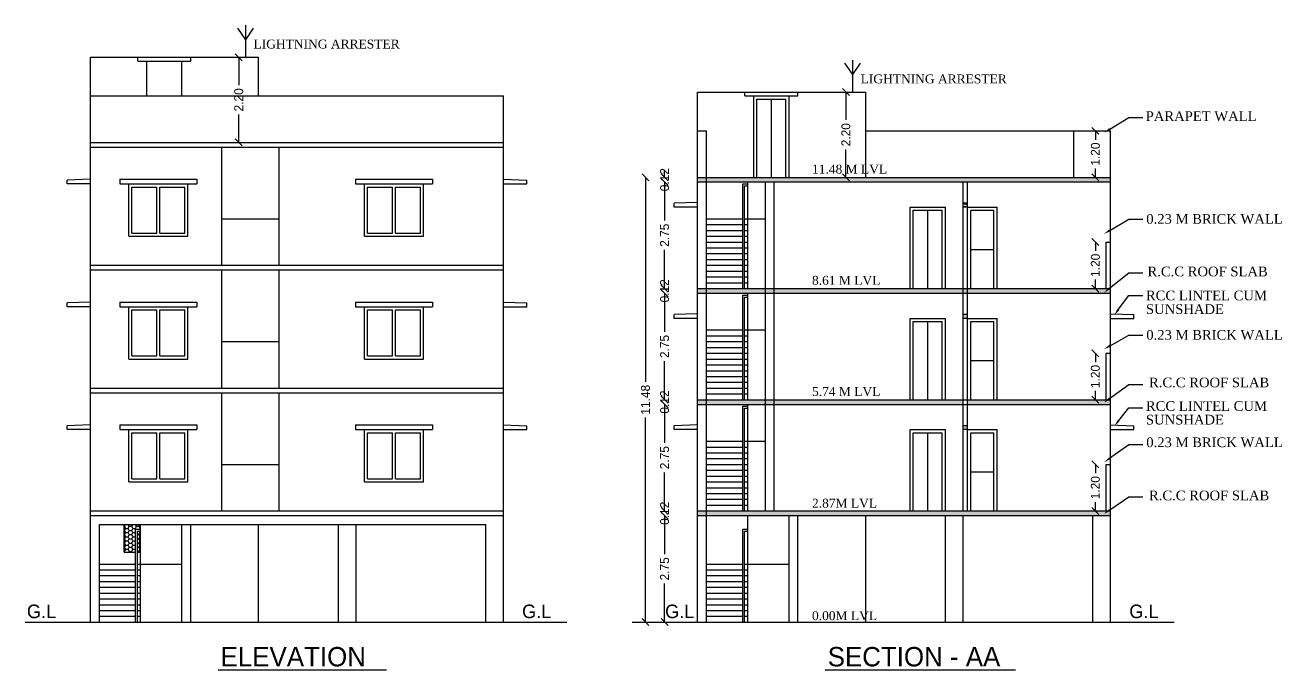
# Model space of a CAD drawing. Header units: metres. Extents: x 297 to 3998, y 336 to 1712.
# Drawn here: x 375.68 to 408.14, y 386.87 to 403.51 of the extents above; entities that cross this region are included whole.
import ezdxf
from ezdxf import colors
from ezdxf.entities.mleader import LeaderData, LeaderLine
from ezdxf.math import Vec2, Vec3

# ---------------------------------------------------------------- set-up
doc = ezdxf.new("R2010")
doc.units = ezdxf.units.M
doc.header["$MEASUREMENT"] = 0
doc.linetypes.add('DASHEDX2', pattern=[1.5, 1, -0.5])
doc.styles.add('ANAND', font='times.ttf')
doc.styles.get("Standard").update_dxf_attribs({"font": 'CENSCBK.TTF'})
doc.dimstyles.get("Standard").update_dxf_attribs({"dimtxt": 0.23, "dimasz": 0.18, "dimexe": 0.18, "dimexo": 0.0625, "dimgap": 0.09, "dimtad": 0, "dimzin": 0, "dimdsep": 46, "dimtxsty": 'Standard', "dimblk": 'OBLIQUE', "dimcen": 0.09, "dimse1": 1, "dimse2": 1, "dimadec": 0, "dimazin": 0, "dimtfac": 1, "dimtofl": 0, "dimtmove": 0, "dimatfit": 3, "dimfxl": 0, "dimtolj": 1, "dimtzin": 0, "dimarcsym": 0})
pattern_1 = [(50, (0, 0), (0.143452037, -0.012550427), [0.015, -0.165]), (355, (0, 0), (-0.027750267, 0.150438427), [0.012, -0.132]), (100.451444, (0.01195, -0.00105), (0.11570177, 0.137887998), [0.01274804, -0.140228422]), (46.1842, (0, 0.04), (0.213448266, -0.033103856), [0.0225, -0.2475]), (96.635635, (0.01779, 0.03724), (0.18693239, 0.19482372), [0.01912207, -0.21034275]), (351.184164, (0, 0.04), (0.18693239, 0.19482372), [0.018, -0.198]), (21, (0.02, 0.03), (0.11938141, -0.080523778), [0.015, -0.165]), (326, (0.02, 0.03), (0.048663066, 0.14503001), [0.012, -0.132]), (71.451445, (0.02995, 0.02329), (0.168044475, 0.06450623), [0.012748038, -0.140228422]), (37.5, (0, 0), (0.002431971, 0.0665787708), [0, -0.1304, 0, -0.134, 0, -0.1325]), (7.5, (0, 0), (0.0526139075, 0.078882342), [0, -0.0764, 0, -0.1274, 0, -0.0505]), (327.5, (-0.0446, 0), (0.106764487, -0.0045109743), [0, -0.05, 0, -0.156, 0, -0.207]), (317.5, (-0.0646, 0), (0.116637234, 0.020020996), [0, -0.065, 0, -0.1036, 0, -0.147])]

# ---------------------------------------------------------------- blocks, each defined once
blk = doc.blocks.new('_Oblique')
at = {"color": 0, "linetype": 'ByBlock', "lineweight": -2}
blk.add_line((-0.5, -0.5), (0.5, 0.5), dxfattribs=at)
blk = doc.blocks.new('*D12')
at = {"color": 0, "lineweight": -2}
for p, q in [((392.199, 390.853), (392.199, 389.857)), ((392.199, 388.103), (392.199, 389.099))]:
    blk.add_line(p, q, dxfattribs=at)
at = {"layer": 'Defpoints', "color": 0}
for p in [(393.049, 390.853), (392.199, 388.103), (393.049, 388.103)]:
    blk.add_point(p, dxfattribs=at)
at = {"color": 0, "lineweight": -2, "xscale": 0.18, "yscale": 0.18, "zscale": 0.18}
for p, rotation in [((392.199, 390.853), 90), ((392.199, 388.103), 270)]:
    blk.add_blockref('_Oblique', p, dxfattribs=dict(at, rotation=rotation))
at = {"color": 0, "insert": (392.199, 389.478), "char_height": 0.23, "attachment_point": 5, "rotation": 90}
blk.add_mtext('\\A1;2.75', dxfattribs=at)
blk = doc.blocks.new('*D13')
at = {"color": 0, "lineweight": -2}
for p, q in [((392.199, 390.973), (392.199, 391.153)), ((392.199, 390.853), (392.199, 390.673))]:
    blk.add_line(p, q, dxfattribs=at)
at = {"layer": 'Defpoints', "color": 0}
for p in [(392.199, 390.853), (393.049, 390.973), (393.049, 390.853)]:
    blk.add_point(p, dxfattribs=at)
at = {"color": 0, "lineweight": -2, "xscale": 0.18, "yscale": 0.18, "zscale": 0.18}
for p, rotation in [((392.199, 390.973), 270), ((392.199, 390.853), 90)]:
    blk.add_blockref('_Oblique', p, dxfattribs=dict(at, rotation=rotation))
at = {"color": 0, "insert": (392.199, 390.913), "char_height": 0.23, "attachment_point": 5, "rotation": 90}
blk.add_mtext('\\A1;0.12', dxfattribs=at)
blk = doc.blocks.new('*D14')
at = {"color": 0, "lineweight": -2}
for p, q in [((391.705, 399.583), (391.705, 394.302)), ((391.705, 388.103), (391.705, 393.385))]:
    blk.add_line(p, q, dxfattribs=at)
at = {"layer": 'Defpoints', "color": 0}
for p in [(393.562, 399.583), (391.705, 388.103), (393.562, 388.103)]:
    blk.add_point(p, dxfattribs=at)
at = {"color": 0, "lineweight": -2, "xscale": 0.18, "yscale": 0.18, "zscale": 0.18}
for p, rotation in [((391.705, 399.583), 90), ((391.705, 388.103), 270)]:
    blk.add_blockref('_Oblique', p, dxfattribs=dict(at, rotation=rotation))
at = {"color": 0, "insert": (391.705, 393.843), "char_height": 0.23, "attachment_point": 5, "rotation": 90}
blk.add_mtext('\\A1;11.48', dxfattribs=at)
blk = doc.blocks.new('*D15')
at = {"color": 0, "lineweight": -2}
for p, q in [((403.323, 392.173), (403.323, 391.944)), ((403.323, 390.973), (403.323, 391.203))]:
    blk.add_line(p, q, dxfattribs=at)
at = {"layer": 'Defpoints', "color": 0}
for p in [(403.603, 392.173), (403.323, 390.973), (403.603, 390.973)]:
    blk.add_point(p, dxfattribs=at)
at = {"color": 0, "lineweight": -2, "xscale": 0.18, "yscale": 0.18, "zscale": 0.18}
for p, rotation in [((403.323, 392.173), 90), ((403.323, 390.973), 270)]:
    blk.add_blockref('_Oblique', p, dxfattribs=dict(at, rotation=rotation))
at = {"color": 0, "insert": (403.323, 391.573), "char_height": 0.23, "attachment_point": 5, "rotation": 90}
blk.add_mtext('\\A1;1.20', dxfattribs=at)
blk = doc.blocks.new('*D3')
at = {"color": 0, "lineweight": -2}
for p, q in [((403.323, 395.043), (403.323, 394.814)), ((403.323, 393.843), (403.323, 394.073))]:
    blk.add_line(p, q, dxfattribs=at)
at = {"layer": 'Defpoints', "color": 0}
for p in [(403.603, 395.043), (403.323, 393.843), (403.603, 393.843)]:
    blk.add_point(p, dxfattribs=at)
at = {"color": 0, "lineweight": -2, "xscale": 0.18, "yscale": 0.18, "zscale": 0.18}
for p, rotation in [((403.323, 395.043), 90), ((403.323, 393.843), 270)]:
    blk.add_blockref('_Oblique', p, dxfattribs=dict(at, rotation=rotation))
at = {"color": 0, "insert": (403.323, 394.443), "char_height": 0.23, "attachment_point": 5, "rotation": 90}
blk.add_mtext('\\A1;1.20', dxfattribs=at)
blk = doc.blocks.new('*D4')
at = {"color": 0, "lineweight": -2}
for p, q in [((403.323, 397.913), (403.323, 397.684)), ((403.323, 396.713), (403.323, 396.943))]:
    blk.add_line(p, q, dxfattribs=at)
at = {"layer": 'Defpoints', "color": 0}
for p in [(403.603, 397.913), (403.323, 396.713), (403.603, 396.713)]:
    blk.add_point(p, dxfattribs=at)
at = {"color": 0, "lineweight": -2, "xscale": 0.18, "yscale": 0.18, "zscale": 0.18}
for p, rotation in [((403.323, 397.913), 90), ((403.323, 396.713), 270)]:
    blk.add_blockref('_Oblique', p, dxfattribs=dict(at, rotation=rotation))
at = {"color": 0, "insert": (403.323, 397.313), "char_height": 0.23, "attachment_point": 5, "rotation": 90}
blk.add_mtext('\\A1;1.20', dxfattribs=at)
blk = doc.blocks.new('*D5')
at = {"color": 0, "lineweight": -2}
for p, q in [((403.323, 400.783), (403.323, 400.554)), ((403.323, 399.583), (403.323, 399.813))]:
    blk.add_line(p, q, dxfattribs=at)
at = {"layer": 'Defpoints', "color": 0}
for p in [(403.603, 400.783), (403.323, 399.583), (403.603, 399.583)]:
    blk.add_point(p, dxfattribs=at)
at = {"color": 0, "lineweight": -2, "xscale": 0.18, "yscale": 0.18, "zscale": 0.18}
for p, rotation in [((403.323, 400.783), 90), ((403.323, 399.583), 270)]:
    blk.add_blockref('_Oblique', p, dxfattribs=dict(at, rotation=rotation))
at = {"color": 0, "insert": (403.323, 400.183), "char_height": 0.23, "attachment_point": 5, "rotation": 90}
blk.add_mtext('\\A1;1.20', dxfattribs=at)
blk = doc.blocks.new('*D16')
at = {"color": 0, "lineweight": -2}
for p, q in [((396.88, 401.783), (396.88, 401.063)), ((396.88, 399.583), (396.88, 400.303))]:
    blk.add_line(p, q, dxfattribs=at)
at = {"layer": 'Defpoints', "color": 0}
for p in [(396.449, 401.783), (396.449, 399.583), (396.88, 399.583)]:
    blk.add_point(p, dxfattribs=at)
at = {"color": 0, "lineweight": -2, "xscale": 0.18, "yscale": 0.18, "zscale": 0.18}
for p, rotation in [((396.88, 401.783), 90), ((396.88, 399.583), 270)]:
    blk.add_blockref('_Oblique', p, dxfattribs=dict(at, rotation=rotation))
at = {"color": 0, "insert": (396.88, 400.683), "char_height": 0.23, "attachment_point": 5, "rotation": 90}
blk.add_mtext('\\A1;2.20', dxfattribs=at)
blk = doc.blocks.new('*D39')
at = {"color": 0, "lineweight": -2}
for p, q in [((392.199, 393.843), (392.199, 394.023)), ((392.199, 393.723), (392.199, 393.543))]:
    blk.add_line(p, q, dxfattribs=at)
at = {"layer": 'Defpoints', "color": 0}
for p in [(392.199, 393.843), (393.049, 393.843), (393.049, 393.723)]:
    blk.add_point(p, dxfattribs=at)
at = {"color": 0, "lineweight": -2, "xscale": 0.18, "yscale": 0.18, "zscale": 0.18}
for p, rotation in [((392.199, 393.843), 270), ((392.199, 393.723), 90)]:
    blk.add_blockref('_Oblique', p, dxfattribs=dict(at, rotation=rotation))
at = {"color": 0, "insert": (392.199, 393.783), "char_height": 0.23, "attachment_point": 5, "rotation": 90}
blk.add_mtext('\\A1;0.12', dxfattribs=at)
blk = doc.blocks.new('*D40')
at = {"color": 0, "lineweight": -2}
for p, q in [((392.199, 396.713), (392.199, 396.893)), ((392.199, 396.593), (392.199, 396.413))]:
    blk.add_line(p, q, dxfattribs=at)
at = {"layer": 'Defpoints', "color": 0}
for p in [(392.199, 396.593), (393.049, 396.713), (393.049, 396.593)]:
    blk.add_point(p, dxfattribs=at)
at = {"color": 0, "lineweight": -2, "xscale": 0.18, "yscale": 0.18, "zscale": 0.18}
for p, rotation in [((392.199, 396.713), 270), ((392.199, 396.593), 90)]:
    blk.add_blockref('_Oblique', p, dxfattribs=dict(at, rotation=rotation))
at = {"color": 0, "insert": (392.199, 396.653), "char_height": 0.23, "attachment_point": 5, "rotation": 90}
blk.add_mtext('\\A1;0.12', dxfattribs=at)
blk = doc.blocks.new('*D41')
at = {"color": 0, "lineweight": -2}
for p, q in [((392.199, 399.583), (392.199, 399.763)), ((392.199, 399.463), (392.199, 399.283))]:
    blk.add_line(p, q, dxfattribs=at)
at = {"layer": 'Defpoints', "color": 0}
for p in [(393.049, 399.583), (392.199, 399.463), (393.049, 399.463)]:
    blk.add_point(p, dxfattribs=at)
at = {"color": 0, "lineweight": -2, "xscale": 0.18, "yscale": 0.18, "zscale": 0.18}
for p, rotation in [((392.199, 399.583), 270), ((392.199, 399.463), 90)]:
    blk.add_blockref('_Oblique', p, dxfattribs=dict(at, rotation=rotation))
at = {"color": 0, "insert": (392.199, 399.523), "char_height": 0.23, "attachment_point": 5, "rotation": 90}
blk.add_mtext('\\A1;0.12', dxfattribs=at)
blk = doc.blocks.new('*D43')
at = {"color": 0, "lineweight": -2}
for p, q in [((392.199, 393.723), (392.199, 392.727)), ((392.199, 390.973), (392.199, 391.969))]:
    blk.add_line(p, q, dxfattribs=at)
at = {"layer": 'Defpoints', "color": 0}
for p in [(392.199, 393.723), (395.722, 393.723), (395.722, 390.973)]:
    blk.add_point(p, dxfattribs=at)
at = {"color": 0, "lineweight": -2, "xscale": 0.18, "yscale": 0.18, "zscale": 0.18}
for p, rotation in [((392.199, 393.723), 90), ((392.199, 390.973), 270)]:
    blk.add_blockref('_Oblique', p, dxfattribs=dict(at, rotation=rotation))
at = {"color": 0, "insert": (392.199, 392.348), "char_height": 0.23, "attachment_point": 5, "rotation": 90}
blk.add_mtext('\\A1;2.75', dxfattribs=at)
blk = doc.blocks.new('*D44')
at = {"color": 0, "lineweight": -2}
for p, q in [((392.199, 396.593), (392.199, 395.597)), ((392.199, 393.843), (392.199, 394.839))]:
    blk.add_line(p, q, dxfattribs=at)
at = {"layer": 'Defpoints', "color": 0}
for p in [(392.199, 396.593), (395.655, 396.593), (395.655, 393.843)]:
    blk.add_point(p, dxfattribs=at)
at = {"color": 0, "lineweight": -2, "xscale": 0.18, "yscale": 0.18, "zscale": 0.18}
for p, rotation in [((392.199, 396.593), 90), ((392.199, 393.843), 270)]:
    blk.add_blockref('_Oblique', p, dxfattribs=dict(at, rotation=rotation))
at = {"color": 0, "insert": (392.199, 395.218), "char_height": 0.23, "attachment_point": 5, "rotation": 90}
blk.add_mtext('\\A1;2.75', dxfattribs=at)
blk = doc.blocks.new('*D45')
at = {"color": 0, "lineweight": -2}
for p, q in [((392.199, 399.463), (392.199, 398.467)), ((392.199, 396.713), (392.199, 397.709))]:
    blk.add_line(p, q, dxfattribs=at)
at = {"layer": 'Defpoints', "color": 0}
for p in [(392.199, 399.463), (395.952, 399.463), (395.952, 396.713)]:
    blk.add_point(p, dxfattribs=at)
at = {"color": 0, "lineweight": -2, "xscale": 0.18, "yscale": 0.18, "zscale": 0.18}
for p, rotation in [((392.199, 399.463), 90), ((392.199, 396.713), 270)]:
    blk.add_blockref('_Oblique', p, dxfattribs=dict(at, rotation=rotation))
at = {"color": 0, "insert": (392.199, 398.088), "char_height": 0.23, "attachment_point": 5, "rotation": 90}
blk.add_mtext('\\A1;2.75', dxfattribs=at)
blk = doc.blocks.new('*D68')
at = {"color": 0, "lineweight": -2}
for p, q in [((381.202, 402.683), (381.202, 401.963)), ((381.202, 400.483), (381.202, 401.203))]:
    blk.add_line(p, q, dxfattribs=at)
at = {"layer": 'Defpoints', "color": 0}
for p in [(380.771, 402.683), (380.771, 400.483), (381.202, 400.483)]:
    blk.add_point(p, dxfattribs=at)
at = {"color": 0, "lineweight": -2, "xscale": 0.18, "yscale": 0.18, "zscale": 0.18}
for p, rotation in [((381.202, 402.683), 90), ((381.202, 400.483), 270)]:
    blk.add_blockref('_Oblique', p, dxfattribs=dict(at, rotation=rotation))
at = {"color": 0, "insert": (381.202, 401.583), "char_height": 0.23, "attachment_point": 5, "rotation": 90}
blk.add_mtext('\\A1;2.20', dxfattribs=at)

msp = doc.modelspace()

# ---------------------------------------------------------------- hatches: boundary and pattern name
h = msp.add_hatch()
h.set_pattern_fill('AR-CONC', color=0, scale=0.02)
h.set_pattern_definition(pattern_1)
h.paths.add_polyline_path([(400.022, 396.043), (399.907, 396.043), (399.907, 395.943), (400.022, 395.943)])
h.paths.add_polyline_path([(400.022, 393.173), (399.907, 393.173), (399.907, 393.073), (400.022, 393.073)])
h.paths.add_polyline_path([(403.717, 393.843), (400.022, 393.843), (400.022, 393.723), (403.717, 393.723)])
h.paths.add_polyline_path([(399.907, 393.843), (395.031, 393.843), (395.031, 393.723), (399.907, 393.723)])
h.paths.add_polyline_path([(394.802, 393.843), (393.278, 393.843), (393.278, 393.723), (394.802, 393.723)])
h.paths.add_polyline_path([(395.031, 393.843), (394.802, 393.843), (394.802, 393.723), (395.031, 393.723)])
h.paths.add_polyline_path([(393.278, 393.843), (393.049, 393.843), (393.049, 393.723), (393.278, 393.723)])
h.paths.add_polyline_path([(393.278, 390.973), (393.049, 390.973), (393.049, 390.853), (393.278, 390.853)])
h.paths.add_polyline_path([(403.717, 390.973), (393.278, 390.973), (393.278, 390.853), (403.717, 390.853)])
h.paths.add_polyline_path([(403.717, 396.713), (400.022, 396.713), (400.022, 396.593), (403.717, 396.593)])
h.paths.add_polyline_path([(400.022, 396.713), (399.907, 396.713), (399.907, 396.593), (400.022, 396.593)])
h.paths.add_polyline_path([(399.907, 396.713), (395.031, 396.713), (395.031, 396.593), (399.907, 396.593)])
h.paths.add_polyline_path([(394.802, 396.713), (393.278, 396.713), (393.278, 396.593), (394.802, 396.593)])
h.paths.add_polyline_path([(395.031, 396.713), (394.802, 396.713), (394.802, 396.593), (395.031, 396.593)])
h.paths.add_polyline_path([(393.278, 396.713), (393.049, 396.713), (393.049, 396.593), (393.278, 396.593)])
h.paths.add_polyline_path([(393.278, 399.583), (393.049, 399.583), (393.049, 399.463), (393.278, 399.463)])
h.paths.add_polyline_path([(403.717, 399.583), (393.278, 399.583), (393.278, 399.463), (403.717, 399.463)])
h = msp.add_hatch()
h.set_pattern_fill('AR-CONC', color=0, scale=0.02)
h.set_pattern_definition(pattern_1)
h.paths.add_polyline_path([(400.022, 398.913), (399.907, 398.913), (399.907, 398.813), (400.022, 398.813)])
h = msp.add_hatch()
h.set_pattern_fill('HONEY', color=0, scale=0.5)
h.paths.add_polyline_path([(378.537, 390.503), (378.667, 390.503), (378.667, 390.623), (378.242, 390.623), (378.242, 389.908), (378.537, 389.908)])
h.paths.add_polyline_path([(378.667, 390.453), (378.587, 390.453), (378.587, 389.908), (378.667, 389.908)])

# ---------------------------------------------------------------- linework, layer by layer
at = {"color": 7}
for p, q in [((381.38, 403.134), (381.178, 403.429)), ((381.38, 403.214), (381.38, 403.511)), ((381.38, 403.134), (381.582, 403.429)), ((381.38, 402.683), (381.38, 403.214)), ((397.058, 402.234), (396.855, 402.529)), ((397.058, 402.314), (397.058, 402.611)), ((397.058, 402.234), (397.26, 402.529)), ((397.058, 401.783), (397.058, 402.314))]:
    msp.add_line(p, q, dxfattribs=at)
for p, q in [((377.372, 389.003), (377.372, 402.683)), ((377.372, 402.683), (381.715, 402.683)), ((378.594, 402.583), (378.594, 402.683)), ((378.594, 402.583), (379.964, 402.583)), ((378.824, 401.683), (378.824, 402.583)), ((379.734, 401.683), (379.734, 402.583)), ((379.964, 402.583), (379.964, 402.683)), ((381.715, 401.683), (381.715, 402.683)), ((393.049, 388.103), (393.049, 401.783)), ((393.049, 401.783), (397.393, 401.783)), ((394.272, 401.683), (394.272, 401.783)), ((395.642, 401.683), (395.642, 401.783)), ((397.393, 399.583), (397.393, 401.783)), ((377.372, 388.103), (377.372, 401.683)), ((377.372, 401.683), (388.04, 401.683)), ((388.04, 388.103), (388.04, 401.683)), ((394.272, 401.683), (395.642, 401.683)), ((394.502, 399.583), (394.502, 401.683)), ((394.582, 401.603), (395.332, 401.603)), ((394.582, 399.583), (394.582, 401.603)), ((394.957, 399.583), (394.957, 401.603)), ((395.332, 399.583), (395.332, 401.603)), ((395.412, 399.583), (395.412, 401.683)), ((377.372, 400.483), (388.04, 400.483)), ((393.049, 400.783), (393.278, 400.783)), ((393.278, 388.103), (393.278, 400.783)), ((397.393, 400.783), (403.717, 400.783)), ((402.763, 399.583), (402.763, 400.783)), ((403.717, 388.103), (403.717, 400.783)), ((377.372, 400.363), (388.04, 400.363)), ((380.763, 397.313), (380.763, 400.363)), ((382.249, 397.313), (382.249, 400.363)), ((377.372, 399.533), (376.772, 399.513)), ((376.772, 399.413), (376.772, 399.513)), ((378.133, 399.533), (380.117, 399.533)), ((378.133, 399.533), (378.133, 399.413)), ((380.117, 399.533), (380.117, 399.413)), ((384.218, 399.533), (386.202, 399.533)), ((384.218, 399.533), (384.218, 399.413)), ((386.202, 399.533), (386.202, 399.413)), ((388.04, 399.533), (388.64, 399.513)), ((388.64, 399.413), (388.64, 399.513)), ((393.049, 399.583), (403.717, 399.583)), ((377.372, 399.413), (376.772, 399.413)), ((378.133, 399.413), (380.117, 399.413)), ((378.363, 398.063), (378.363, 399.413)), ((378.443, 399.333), (379.085, 399.333)), ((378.443, 398.143), (378.443, 399.333)), ((379.085, 398.143), (379.085, 399.333)), ((379.165, 399.333), (379.807, 399.333)), ((379.165, 398.143), (379.165, 399.333)), ((379.807, 398.143), (379.807, 399.333)), ((379.887, 398.063), (379.887, 399.413)), ((384.218, 399.413), (386.202, 399.413)), ((384.448, 398.063), (384.448, 399.413)), ((384.528, 399.333), (385.17, 399.333)), ((384.528, 398.143), (384.528, 399.333)), ((385.17, 398.143), (385.17, 399.333)), ((385.25, 399.333), (385.892, 399.333)), ((385.25, 398.143), (385.25, 399.333)), ((385.892, 398.143), (385.892, 399.333)), ((385.972, 398.063), (385.972, 399.413)), ((388.04, 399.413), (388.64, 399.413)), ((393.049, 399.463), (403.717, 399.463)), ((394.215, 399.413), (394.345, 399.413)), ((394.215, 396.713), (394.215, 399.413)), ((394.265, 399.363), (394.345, 399.363)), ((394.265, 396.713), (394.265, 399.363)), ((394.345, 396.713), (394.345, 399.463)), ((394.802, 390.973), (394.802, 399.463)), ((395.031, 390.973), (395.031, 399.463)), ((399.907, 390.973), (399.907, 399.463)), ((400.022, 390.973), (400.022, 399.463)), ((393.049, 398.933), (392.449, 398.913)), ((392.449, 398.813), (392.449, 398.913)), ((393.049, 398.813), (392.449, 398.813)), ((398.536, 398.813), (399.45, 398.813)), ((398.536, 396.713), (398.536, 398.813)), ((398.616, 398.733), (399.37, 398.733)), ((398.616, 396.713), (398.616, 398.733)), ((398.993, 396.713), (398.993, 398.733)), ((399.37, 396.713), (399.37, 398.733)), ((399.45, 396.713), (399.45, 398.813)), ((400.022, 398.813), (400.784, 398.813)), ((400.102, 398.733), (400.704, 398.733)), ((400.102, 396.713), (400.102, 398.733)), ((400.704, 396.713), (400.704, 398.733)), ((400.784, 396.713), (400.784, 398.813)), ((380.763, 398.513), (382.249, 398.513)), ((393.278, 398.513), (394.215, 398.513)), ((393.278, 398.363), (394.215, 398.363)), ((393.278, 398.213), (394.215, 398.213)), ((394.265, 398.513), (394.802, 398.513)), ((394.265, 398.363), (394.345, 398.363)), ((394.265, 398.213), (394.345, 398.213)), ((378.363, 398.063), (379.887, 398.063)), ((378.443, 398.143), (379.085, 398.143)), ((379.165, 398.143), (379.807, 398.143)), ((384.448, 398.063), (385.972, 398.063)), ((384.528, 398.143), (385.17, 398.143)), ((385.25, 398.143), (385.892, 398.143)), ((393.278, 398.063), (394.215, 398.063)), ((393.278, 397.913), (394.215, 397.913)), ((394.265, 398.063), (394.345, 398.063)), ((394.265, 397.913), (394.345, 397.913)), ((400.022, 390.973), (400.022, 398.163)), ((403.603, 397.913), (403.717, 397.913)), ((403.603, 396.713), (403.603, 397.913)), ((393.278, 397.763), (394.215, 397.763)), ((393.278, 397.613), (394.215, 397.613)), ((394.265, 397.763), (394.345, 397.763)), ((394.265, 397.613), (394.345, 397.613)), ((400.102, 397.723), (400.704, 397.723)), ((377.372, 397.313), (388.04, 397.313)), ((393.278, 397.463), (394.215, 397.463)), ((393.278, 397.313), (394.215, 397.313)), ((394.265, 397.463), (394.345, 397.463)), ((394.265, 397.313), (394.345, 397.313)), ((377.372, 397.193), (388.04, 397.193)), ((380.763, 394.143), (380.763, 397.193)), ((382.249, 394.143), (382.249, 397.193)), ((393.278, 397.163), (394.215, 397.163)), ((393.278, 397.013), (394.215, 397.013)), ((394.265, 397.163), (394.345, 397.163)), ((394.265, 397.013), (394.345, 397.013)), ((393.049, 396.713), (403.717, 396.713)), ((393.049, 396.593), (403.717, 396.593)), ((393.278, 396.863), (394.215, 396.863)), ((394.265, 396.863), (394.345, 396.863)), ((394.345, 393.843), (394.345, 396.593)), ((377.372, 396.363), (376.772, 396.343)), ((376.772, 396.243), (376.772, 396.343)), ((378.133, 396.363), (380.117, 396.363)), ((378.133, 396.363), (378.133, 396.243)), ((380.117, 396.363), (380.117, 396.243)), ((384.218, 396.363), (386.202, 396.363)), ((384.218, 396.363), (384.218, 396.243)), ((386.202, 396.363), (386.202, 396.243)), ((388.04, 396.363), (388.64, 396.343)), ((388.64, 396.243), (388.64, 396.343)), ((394.215, 396.543), (394.345, 396.543)), ((394.215, 393.843), (394.215, 396.543)), ((394.265, 396.493), (394.345, 396.493)), ((394.265, 393.843), (394.265, 396.493)), ((377.372, 396.243), (376.772, 396.243)), ((378.133, 396.243), (380.117, 396.243)), ((378.363, 394.893), (378.363, 396.243)), ((378.443, 396.163), (379.085, 396.163)), ((378.443, 394.973), (378.443, 396.163)), ((379.085, 394.973), (379.085, 396.163)), ((379.165, 396.163), (379.807, 396.163)), ((379.165, 394.973), (379.165, 396.163)), ((379.807, 394.973), (379.807, 396.163)), ((379.887, 394.893), (379.887, 396.243)), ((384.218, 396.243), (386.202, 396.243)), ((384.448, 394.893), (384.448, 396.243)), ((384.528, 396.163), (385.17, 396.163)), ((384.528, 394.973), (384.528, 396.163)), ((385.17, 394.973), (385.17, 396.163)), ((385.25, 396.163), (385.892, 396.163)), ((385.25, 394.973), (385.25, 396.163)), ((385.892, 394.973), (385.892, 396.163)), ((385.972, 394.893), (385.972, 396.243)), ((388.04, 396.243), (388.64, 396.243)), ((393.049, 396.063), (392.449, 396.043)), ((392.449, 395.943), (392.449, 396.043)), ((393.049, 395.943), (392.449, 395.943)), ((398.536, 395.943), (399.45, 395.943)), ((398.536, 393.843), (398.536, 395.943)), ((399.45, 393.843), (399.45, 395.943)), ((400.022, 395.943), (400.784, 395.943)), ((400.784, 393.843), (400.784, 395.943)), ((403.717, 396.063), (404.317, 396.043)), ((403.717, 395.943), (404.317, 395.943)), ((404.317, 395.943), (404.317, 396.043)), ((393.278, 395.643), (394.215, 395.643)), ((394.265, 395.643), (394.802, 395.643)), ((398.616, 395.863), (399.37, 395.863)), ((398.616, 393.843), (398.616, 395.863)), ((398.993, 393.843), (398.993, 395.863)), ((399.37, 393.843), (399.37, 395.863)), ((400.102, 395.863), (400.704, 395.863)), ((400.102, 393.843), (400.102, 395.863)), ((400.704, 393.843), (400.704, 395.863)), ((380.763, 395.343), (382.249, 395.343)), ((393.278, 395.493), (394.215, 395.493)), ((393.278, 395.343), (394.215, 395.343)), ((394.265, 395.493), (394.345, 395.493)), ((394.265, 395.343), (394.345, 395.343)), ((378.443, 394.973), (379.085, 394.973)), ((379.165, 394.973), (379.807, 394.973)), ((384.528, 394.973), (385.17, 394.973)), ((385.25, 394.973), (385.892, 394.973)), ((393.278, 395.193), (394.215, 395.193)), ((393.278, 395.043), (394.215, 395.043)), ((394.265, 395.193), (394.345, 395.193)), ((394.265, 395.043), (394.345, 395.043)), ((403.603, 395.043), (403.717, 395.043)), ((403.603, 393.843), (403.603, 395.043)), ((378.363, 394.893), (379.887, 394.893)), ((384.448, 394.893), (385.972, 394.893)), ((393.278, 394.893), (394.215, 394.893)), ((393.278, 394.743), (394.215, 394.743)), ((394.265, 394.893), (394.345, 394.893)), ((394.265, 394.743), (394.345, 394.743)), ((400.102, 394.853), (400.704, 394.853)), ((393.278, 394.593), (394.215, 394.593)), ((393.278, 394.443), (394.215, 394.443)), ((394.265, 394.593), (394.345, 394.593)), ((394.265, 394.443), (394.345, 394.443)), ((377.372, 394.143), (388.04, 394.143)), ((377.372, 394.023), (388.04, 394.023)), ((380.763, 390.973), (380.763, 394.023)), ((382.249, 390.973), (382.249, 394.023)), ((393.278, 394.293), (394.215, 394.293)), ((393.278, 394.143), (394.215, 394.143)), ((393.278, 393.993), (394.215, 393.993)), ((394.265, 394.293), (394.345, 394.293)), ((394.265, 394.143), (394.345, 394.143)), ((394.265, 393.993), (394.345, 393.993)), ((393.049, 393.843), (403.717, 393.843)), ((393.049, 393.723), (403.717, 393.723)), ((394.215, 393.673), (394.345, 393.673)), ((394.215, 390.973), (394.215, 393.673)), ((394.345, 390.973), (394.345, 393.723)), ((394.265, 393.623), (394.345, 393.623)), ((394.265, 390.973), (394.265, 393.623)), ((377.372, 393.193), (376.772, 393.173)), ((376.772, 393.073), (376.772, 393.173)), ((377.372, 393.073), (376.772, 393.073)), ((378.133, 393.193), (380.117, 393.193)), ((378.133, 393.193), (378.133, 393.073)), ((378.133, 393.073), (380.117, 393.073)), ((378.363, 391.723), (378.363, 393.073)), ((379.887, 391.723), (379.887, 393.073)), ((380.117, 393.193), (380.117, 393.073)), ((384.218, 393.193), (386.202, 393.193)), ((384.218, 393.193), (384.218, 393.073)), ((384.218, 393.073), (386.202, 393.073)), ((384.448, 391.723), (384.448, 393.073)), ((385.972, 391.723), (385.972, 393.073)), ((386.202, 393.193), (386.202, 393.073)), ((388.04, 393.193), (388.64, 393.173)), ((388.04, 393.073), (388.64, 393.073)), ((388.64, 393.073), (388.64, 393.173)), ((393.049, 393.193), (392.449, 393.173)), ((392.449, 393.073), (392.449, 393.173)), ((393.049, 393.073), (392.449, 393.073)), ((398.536, 393.073), (399.45, 393.073)), ((398.536, 390.973), (398.536, 393.073)), ((399.45, 390.973), (399.45, 393.073)), ((400.022, 393.073), (400.784, 393.073)), ((400.784, 390.973), (400.784, 393.073)), ((403.717, 393.193), (404.317, 393.173)), ((403.717, 393.073), (404.317, 393.073)), ((404.317, 393.073), (404.317, 393.173)), ((378.443, 392.993), (379.085, 392.993)), ((378.443, 391.803), (378.443, 392.993)), ((379.085, 391.803), (379.085, 392.993)), ((379.165, 392.993), (379.807, 392.993)), ((379.165, 391.803), (379.165, 392.993)), ((379.807, 391.803), (379.807, 392.993)), ((384.528, 392.993), (385.17, 392.993)), ((384.528, 391.803), (384.528, 392.993)), ((385.17, 391.803), (385.17, 392.993)), ((385.25, 392.993), (385.892, 392.993)), ((385.25, 391.803), (385.25, 392.993)), ((385.892, 391.803), (385.892, 392.993)), ((393.278, 392.773), (394.215, 392.773)), ((394.265, 392.773), (394.802, 392.773)), ((398.616, 392.993), (399.37, 392.993)), ((398.616, 390.973), (398.616, 392.993)), ((398.993, 390.973), (398.993, 392.993)), ((399.37, 390.973), (399.37, 392.993)), ((400.102, 392.993), (400.704, 392.993)), ((400.102, 390.973), (400.102, 392.993)), ((400.704, 390.973), (400.704, 392.993)), ((393.278, 392.623), (394.215, 392.623)), ((393.278, 392.473), (394.215, 392.473)), ((394.265, 392.623), (394.345, 392.623)), ((394.265, 392.473), (394.345, 392.473)), ((380.763, 392.173), (382.249, 392.173)), ((393.278, 392.323), (394.215, 392.323)), ((393.278, 392.173), (394.215, 392.173)), ((394.265, 392.323), (394.345, 392.323)), ((394.265, 392.173), (394.345, 392.173)), ((403.603, 392.173), (403.717, 392.173)), ((403.603, 390.973), (403.603, 392.173)), ((378.363, 391.723), (379.887, 391.723)), ((378.443, 391.803), (379.085, 391.803)), ((379.165, 391.803), (379.807, 391.803)), ((384.448, 391.723), (385.972, 391.723)), ((384.528, 391.803), (385.17, 391.803)), ((385.25, 391.803), (385.892, 391.803)), ((393.278, 392.023), (394.215, 392.023)), ((393.278, 391.873), (394.215, 391.873)), ((393.278, 391.723), (394.215, 391.723)), ((394.265, 392.023), (394.345, 392.023)), ((394.265, 391.873), (394.345, 391.873)), ((394.265, 391.723), (394.345, 391.723)), ((400.102, 391.983), (400.704, 391.983)), ((393.278, 391.573), (394.215, 391.573)), ((393.278, 391.423), (394.215, 391.423)), ((394.265, 391.573), (394.345, 391.573)), ((394.265, 391.423), (394.345, 391.423)), ((393.278, 391.273), (394.215, 391.273)), ((393.278, 391.123), (394.215, 391.123)), ((394.265, 391.273), (394.345, 391.273)), ((394.265, 391.123), (394.345, 391.123)), ((377.372, 390.973), (388.04, 390.973)), ((377.372, 390.853), (388.04, 390.853)), ((393.049, 390.973), (403.717, 390.973)), ((393.049, 390.853), (403.717, 390.853)), ((393.278, 388.103), (393.278, 390.853)), ((394.345, 388.103), (394.345, 390.853)), ((395.412, 388.103), (395.412, 390.853)), ((395.64, 388.103), (395.64, 390.853)), ((397.393, 388.103), (397.393, 390.853)), ((399.45, 388.103), (399.45, 390.853)), ((399.907, 388.103), (399.907, 390.853)), ((403.26, 388.103), (403.26, 390.853)), ((377.601, 388.103), (377.601, 390.623)), ((377.601, 390.623), (387.583, 390.623)), ((378.242, 390.623), (378.667, 390.623)), ((378.537, 390.503), (378.667, 390.503)), ((378.537, 388.103), (378.537, 390.503)), ((378.587, 390.453), (378.667, 390.453)), ((378.587, 388.103), (378.587, 390.453)), ((378.667, 388.103), (378.667, 390.623)), ((379.734, 388.103), (379.734, 390.623)), ((379.963, 388.103), (379.963, 390.623)), ((381.715, 388.103), (381.715, 390.623)), ((383.773, 388.103), (383.773, 390.623)), ((384.23, 388.103), (384.23, 390.623)), ((387.583, 388.103), (387.583, 390.623)), ((394.215, 390.503), (394.345, 390.503)), ((394.215, 388.103), (394.215, 390.503)), ((394.265, 390.453), (394.345, 390.453)), ((394.265, 388.103), (394.265, 390.453)), ((377.601, 389.603), (378.537, 389.603)), ((377.601, 389.453), (378.537, 389.453)), ((378.587, 389.603), (379.734, 389.603)), ((378.587, 389.453), (378.667, 389.453)), ((393.278, 389.603), (394.215, 389.603)), ((393.278, 389.453), (394.215, 389.453)), ((394.265, 389.603), (395.412, 389.603)), ((394.265, 389.453), (394.345, 389.453)), ((377.601, 389.303), (378.537, 389.303)), ((377.601, 389.153), (378.537, 389.153)), ((378.587, 389.303), (378.667, 389.303)), ((378.587, 389.153), (378.667, 389.153)), ((393.278, 389.303), (394.215, 389.303)), ((393.278, 389.153), (394.215, 389.153)), ((394.265, 389.303), (394.345, 389.303)), ((394.265, 389.153), (394.345, 389.153)), ((377.601, 389.003), (378.537, 389.003)), ((377.601, 388.853), (378.537, 388.853)), ((378.587, 389.003), (378.667, 389.003)), ((378.587, 388.853), (378.667, 388.853)), ((393.278, 389.003), (394.215, 389.003)), ((393.278, 388.853), (394.215, 388.853)), ((394.265, 389.003), (394.345, 389.003)), ((394.265, 388.853), (394.345, 388.853)), ((377.601, 388.703), (378.537, 388.703)), ((377.601, 388.553), (378.537, 388.553)), ((378.587, 388.703), (378.667, 388.703)), ((378.587, 388.553), (378.667, 388.553)), ((393.278, 388.703), (394.215, 388.703)), ((393.278, 388.553), (394.215, 388.553)), ((394.265, 388.703), (394.345, 388.703)), ((394.265, 388.553), (394.345, 388.553)), ((377.601, 388.403), (378.537, 388.403)), ((377.601, 388.253), (378.537, 388.253)), ((378.587, 388.403), (378.667, 388.403)), ((378.587, 388.253), (378.667, 388.253)), ((393.278, 388.403), (394.215, 388.403)), ((393.278, 388.253), (394.215, 388.253)), ((394.265, 388.403), (394.345, 388.403)), ((394.265, 388.253), (394.345, 388.253)), ((375.685, 388.103), (389.677, 388.103)), ((391.362, 388.103), (405.354, 388.103))]:
    msp.add_line(p, q)
at = {"color": 0}
for p, q in [((400.022, 398.913), (399.907, 398.913)), ((400.022, 398.813), (399.907, 398.813)), ((400.022, 396.043), (399.907, 396.043)), ((400.022, 395.943), (399.907, 395.943)), ((400.022, 393.173), (399.907, 393.173)), ((400.022, 393.073), (399.907, 393.073)), ((378.242, 389.908), (378.242, 390.623)), ((378.242, 389.908), (378.537, 389.908)), ((378.587, 389.908), (378.667, 389.908))]:
    msp.add_line(p, q, dxfattribs=at)
at = {"lineweight": 30}
for p, q in [((380.669, 386.872), (385.02, 386.872)), ((396.346, 386.872), (401.258, 386.872))]:
    msp.add_line(p, q, dxfattribs=at)

# ---------------------------------------------------------------- texts
at = {"color": 0, "linetype": 'Continuous', "style": 'ANAND'}
for p in [(381.583, 402.908), (397.261, 402.008)]:
    msp.add_text('LIGHTNING ARRESTER  ', height=0.23, dxfattribs=at).set_placement(p)
at = {"style": 'ANAND'}
for s, height, p in [('PARAPET WALL', 0.25, (404.622, 401.037)), ('11.48 M LVL', 0.23, (396.005, 399.68)), ('0.23 M BRICK WALL', 0.25, (404.637, 398.385)), ('R.C.C ROOF SLAB', 0.25, (404.668, 397.028)), ('8.61 M LVL', 0.23, (396.005, 396.81)), ('RCC LINTEL CUM  ', 0.25, (404.628, 396.409)), ('SUNSHADE', 0.25, (404.628, 396.057)), ('0.23 M BRICK WALL', 0.25, (404.637, 395.392)), ('R.C.C ROOF SLAB', 0.25, (404.707, 394.164)), ('5.74 M LVL', 0.23, (396.005, 393.94)), ('RCC LINTEL CUM  ', 0.25, (404.628, 393.556)), ('SUNSHADE', 0.25, (404.628, 393.204)), ('0.23 M BRICK WALL', 0.25, (404.637, 392.62)), ('R.C.C ROOF SLAB', 0.25, (404.707, 391.248)), ('2.87M LVL', 0.23, (396.005, 391.058)), ('0.00M LVL', 0.23, (396.005, 388.155))]:
    msp.add_text(s, height=height, dxfattribs=at).set_placement(p)
at = {"linetype": 'DASHEDX2', "ltscale": 0.5}
for p in [(375.731, 388.206), (388.518, 388.206), (392.211, 388.206), (404.198, 388.206)]:
    msp.add_text('G.L', height=0.35, dxfattribs=at).set_placement(p)
at = {"lineweight": 30}
for s, p in [('ELEVATION', (380.733, 386.961)), ('SECTION - AA', (396.41, 386.961))]:
    msp.add_text(s, height=0.5, dxfattribs=at).set_placement(p)

# ---------------------------------------------------------------- dimensions: what is measured, and where the dimension line sits
for p1, p2, distance, picture, middle in [((380.771, 402.683), (380.771, 400.483), 0.431, '*D68', (381.202, 401.583)), ((396.449, 401.783), (396.449, 399.583), 0.431, '*D16', (396.88, 400.683)), ((403.603, 400.783), (403.603, 399.583), -0.28, '*D5', (403.323, 400.183)), ((393.562, 399.583), (393.562, 388.103), -1.857, '*D14', (391.705, 393.843)), ((403.603, 397.913), (403.603, 396.713), -0.28, '*D4', (403.323, 397.313)), ((403.603, 395.043), (403.603, 393.843), -0.28, '*D3', (403.323, 394.443)), ((403.603, 392.173), (403.603, 390.973), -0.28, '*D15', (403.323, 391.573)), ((393.049, 390.853), (393.049, 388.103), -0.851, '*D12', (392.199, 389.478))]:
    dim = msp.add_aligned_dim(p1=p1, p2=p2, distance=distance, dimstyle='Standard')
    dim.commit()
    dim.dimension.update_dxf_attribs({"geometry": picture, "text_midpoint": middle})
for base, p1, p2, angle, picture, middle in [((392.199, 399.463), (393.049, 399.583), (393.049, 399.463), 270, '*D41', (392.199, 399.523)), ((392.199, 396.593), (393.049, 396.713), (393.049, 396.593), 270, '*D40', (392.199, 396.653)), ((392.199, 393.843), (393.049, 393.723), (393.049, 393.843), 90, '*D39', (392.199, 393.783)), ((392.199, 390.853), (393.049, 390.973), (393.049, 390.853), 270, '*D13', (392.199, 390.913))]:
    dim = msp.add_linear_dim(base=base, p1=p1, p2=p2, angle=angle, dimstyle='Standard')
    dim.commit()
    dim.dimension.update_dxf_attribs({"geometry": picture, "text_midpoint": middle, "dimtype": 161})
at = {"color": 0}
for p1, p2, distance, picture, middle in [((395.952, 396.713), (395.952, 399.463), 3.753, '*D45', (392.199, 398.088)), ((395.655, 393.843), (395.655, 396.593), 3.457, '*D44', (392.199, 395.218)), ((395.722, 390.973), (395.722, 393.723), 3.524, '*D43', (392.199, 392.348))]:
    dim = msp.add_aligned_dim(p1=p1, p2=p2, distance=distance, dimstyle='Standard', dxfattribs=at)
    dim.commit()
    dim.dimension.update_dxf_attribs({"geometry": picture, "text_midpoint": middle})

# ---------------------------------------------------------------- leaders
ml = msp.add_multileader_mtext('Standard')
ml.set_content('', color=256)
ml.set_leader_properties()
ml.build(insert=Vec2(0, 0))
ml.multileader.update_dxf_attribs({"dogleg_length": 0.36, "arrow_head_size": 0.18})
ctx = ml.context
ctx.base_point, ctx.char_height, ctx.arrow_head_size, ctx.landing_gap_size, ctx.plane_origin = Vec3(404.544, 401.126), 0.18, 0.18, 0.09, Vec3(419.388, 401.756)
notes = []
notes.append((ctx, [(0, (1, 1, 0), (404.184, 401.126), (1, 0), 0.36, [(0, [(403.545, 400.736)], 0, [])])]))
ctx.mtext.insert, ctx.mtext.flow_direction = Vec3(404.634, 401.216), 5
ml = msp.add_multileader_mtext('Standard')
ml.set_content('', color=256)
ml.set_leader_properties()
ml.build(insert=Vec2(0, 0))
ml.multileader.update_dxf_attribs({"dogleg_length": 0.36, "arrow_head_size": 0.18})
ctx = ml.context
ctx.base_point, ctx.char_height, ctx.arrow_head_size, ctx.landing_gap_size, ctx.plane_origin = Vec3(404.544, 398.501), 0.18, 0.18, 0.09, Vec3(419.388, 398.813)
notes.append((ctx, [(0, (1, 1, 0), (404.184, 398.501), (1, 0), 0.36, [(0, [(403.545, 398.123)], 0, [])])]))
ctx.mtext.insert, ctx.mtext.flow_direction = Vec3(404.634, 398.591), 5
ml = msp.add_multileader_mtext('Standard')
ml.set_content('', color=256)
ml.set_leader_properties()
ml.build(insert=Vec2(0, 0))
ml.multileader.update_dxf_attribs({"dogleg_length": 0.36, "arrow_head_size": 0.18})
ctx = ml.context
ctx.base_point, ctx.char_height, ctx.arrow_head_size, ctx.landing_gap_size, ctx.plane_origin = Vec3(404.544, 397.121), 0.18, 0.18, 0.09, Vec3(419.388, 397.297)
notes.append((ctx, [(0, (1, 1, 0), (404.184, 397.121), (1, 0), 0.36, [(0, [(403.545, 396.607)], 0, [])])]))
ctx.mtext.insert, ctx.mtext.flow_direction = Vec3(404.634, 397.211), 5
ml = msp.add_multileader_mtext('Standard')
ml.set_content('', color=256)
ml.set_leader_properties()
ml.build(insert=Vec2(0, 0))
ml.multileader.update_dxf_attribs({"dogleg_length": 0.36, "arrow_head_size": 0.18})
ctx = ml.context
ctx.base_point, ctx.char_height, ctx.arrow_head_size, ctx.landing_gap_size, ctx.plane_origin = Vec3(404.544, 396.53), 0.18, 0.18, 0.09, Vec3(419.388, 396.393)
notes.append((ctx, [(0, (1, 1, 0), (404.184, 396.53), (1, 0), 0.36, [(0, [(403.813, 396.033)], 0, [])])]))
ctx.mtext.insert, ctx.mtext.flow_direction = Vec3(404.634, 396.62), 5
ml = msp.add_multileader_mtext('Standard')
ml.set_content('', color=256)
ml.set_leader_properties()
ml.build(insert=Vec2(0, 0))
ml.multileader.update_dxf_attribs({"dogleg_length": 0.36, "arrow_head_size": 0.18})
ctx = ml.context
ctx.base_point, ctx.char_height, ctx.arrow_head_size, ctx.landing_gap_size, ctx.plane_origin = Vec3(404.544, 395.506), 0.18, 0.18, 0.09, Vec3(419.388, 395.51)
notes.append((ctx, [(0, (1, 1, 0), (404.184, 395.506), (1, 0), 0.36, [(0, [(403.545, 395.15)], 0, [])])]))
ctx.mtext.insert, ctx.mtext.flow_direction = Vec3(404.634, 395.596), 5
ml = msp.add_multileader_mtext('Standard')
ml.set_content('', color=256)
ml.set_leader_properties()
ml.build(insert=Vec2(0, 0))
ml.multileader.update_dxf_attribs({"dogleg_length": 0.36, "arrow_head_size": 0.18})
ctx = ml.context
ctx.base_point, ctx.char_height, ctx.arrow_head_size, ctx.landing_gap_size, ctx.plane_origin = Vec3(404.544, 394.234), 0.18, 0.18, 0.09, Vec3(419.388, 394.097)
notes.append((ctx, [(0, (1, 1, 0), (404.184, 394.234), (1, 0), 0.36, [(0, [(403.545, 393.767)], 0, [])])]))
ctx.mtext.insert, ctx.mtext.flow_direction = Vec3(404.634, 394.324), 5
ml = msp.add_multileader_mtext('Standard')
ml.set_content('', color=256)
ml.set_leader_properties()
ml.build(insert=Vec2(0, 0))
ml.multileader.update_dxf_attribs({"dogleg_length": 0.36, "arrow_head_size": 0.18})
ctx = ml.context
ctx.base_point, ctx.char_height, ctx.arrow_head_size, ctx.landing_gap_size, ctx.plane_origin = Vec3(404.544, 393.63), 0.18, 0.18, 0.09, Vec3(419.388, 393.193)
notes.append((ctx, [(0, (1, 1, 0), (404.184, 393.63), (1, 0), 0.36, [(0, [(403.813, 393.163)], 0, [])])]))
ctx.mtext.insert, ctx.mtext.flow_direction = Vec3(404.634, 393.72), 5
ml = msp.add_multileader_mtext('Standard')
ml.set_content('', color=256)
ml.set_leader_properties()
ml.build(insert=Vec2(0, 0))
ml.multileader.update_dxf_attribs({"dogleg_length": 0.36, "arrow_head_size": 0.18})
ctx = ml.context
ctx.base_point, ctx.char_height, ctx.arrow_head_size, ctx.landing_gap_size, ctx.plane_origin = Vec3(404.544, 392.692), 0.18, 0.18, 0.09, Vec3(419.388, 392.255)
notes.append((ctx, [(0, (1, 1, 0), (404.184, 392.692), (1, 0), 0.36, [(0, [(403.545, 392.225)], 0, [])])]))
ctx.mtext.insert, ctx.mtext.flow_direction = Vec3(404.634, 392.782), 5
ml = msp.add_multileader_mtext('Standard')
ml.set_content('', color=256)
ml.set_leader_properties()
ml.build(insert=Vec2(0, 0))
ml.multileader.update_dxf_attribs({"dogleg_length": 0.36, "arrow_head_size": 0.18})
ctx = ml.context
ctx.base_point, ctx.char_height, ctx.arrow_head_size, ctx.landing_gap_size, ctx.plane_origin = Vec3(404.544, 391.334), 0.18, 0.18, 0.09, Vec3(419.388, 390.897)
notes.append((ctx, [(0, (1, 1, 0), (404.184, 391.334), (1, 0), 0.36, [(0, [(403.545, 390.897)], 0, [])])]))
ctx.mtext.insert, ctx.mtext.flow_direction = Vec3(404.634, 391.424), 5
for ctx, leaders in notes:
    for number, flags, end, landing, length, lines in leaders:
        leader = LeaderData()
        leader.index, (leader.has_last_leader_line, leader.has_dogleg_vector, leader.attachment_direction) = number, flags
        leader.last_leader_point, leader.dogleg_vector, leader.dogleg_length = Vec3(end), Vec3(landing), length
        for number, points, colour, breaks in lines:
            line = LeaderLine()
            line.index, line.vertices, line.color, line.breaks = number, Vec3.list(points), colors.encode_raw_color(colour), breaks
            leader.lines.append(line)
        ctx.leaders.append(leader)

doc.saveas('drawing.dxf')
